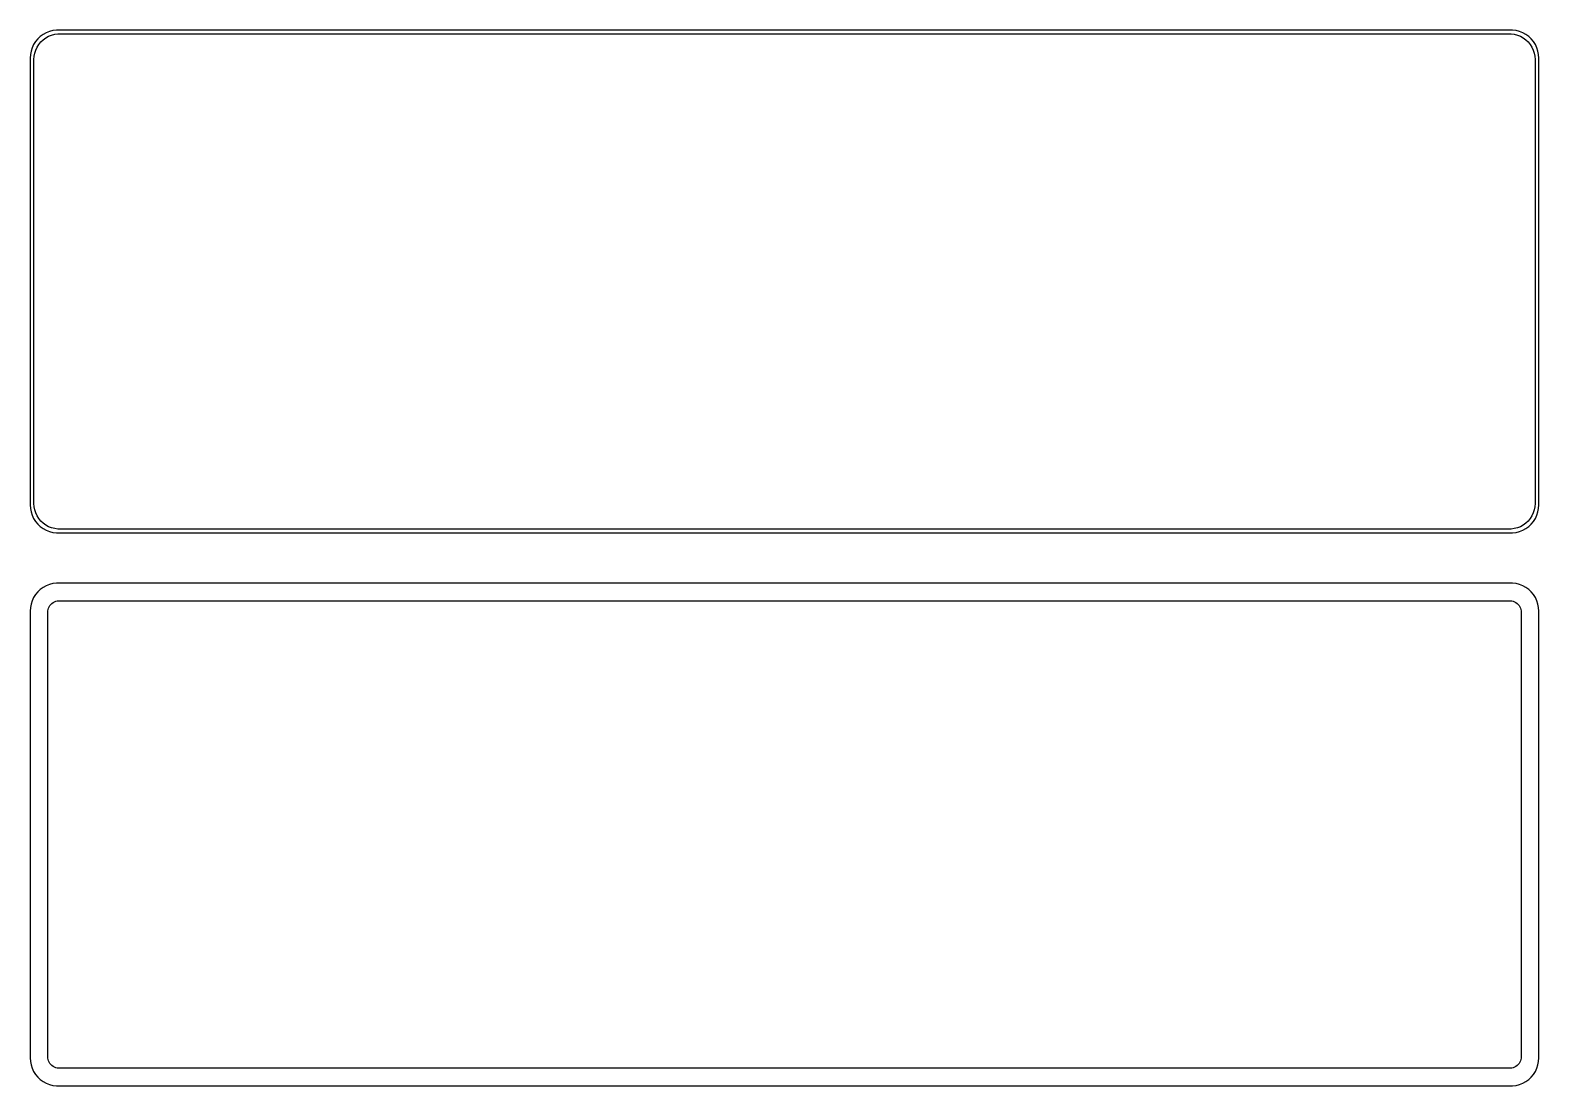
# Model space of a CAD drawing. Header units: metres. Extents: x -135 to 135, y 153 to 342.
import ezdxf

# ---------------------------------------------------------------- set-up
doc = ezdxf.new("R2010")
doc.units = ezdxf.units.M

msp = doc.modelspace()

# ---------------------------------------------------------------- linework, layer by layer
for p, q in [((-133.645, 340.423), (-134.045, 339.939)), ((-133.187, 340.853), (-133.645, 340.423)), ((-132.679, 341.222), (-133.187, 340.853)), ((-133.088, 339.884), (-132.668, 340.278)), ((-132.129, 341.524), (-132.679, 341.222)), ((-132.668, 340.278), (-132.203, 340.616)), ((-132.203, 340.616), (-131.699, 340.893)), ((-131.545, 341.755), (-132.129, 341.524)), ((-131.699, 340.893), (-131.165, 341.104)), ((-130.937, 341.911), (-131.545, 341.755)), ((-131.165, 341.104), (-130.608, 341.247)), ((-130.314, 341.99), (-130.937, 341.911)), ((-130.608, 341.247), (-130.037, 341.319)), ((130.314, 341.99), (-130.314, 341.99)), ((-130.037, 341.319), (130.037, 341.319)), ((130.037, 341.319), (130.608, 341.247)), ((130.937, 341.911), (130.314, 341.99)), ((130.608, 341.247), (131.165, 341.104)), ((131.545, 341.755), (130.937, 341.911)), ((131.165, 341.104), (131.699, 340.893)), ((132.129, 341.524), (131.545, 341.755)), ((131.699, 340.893), (132.203, 340.616)), ((132.679, 341.222), (132.129, 341.524)), ((132.203, 340.616), (132.668, 340.278)), ((132.668, 340.278), (133.088, 339.884)), ((133.187, 340.853), (132.679, 341.222)), ((133.645, 340.423), (133.187, 340.853)), ((134.045, 339.939), (133.645, 340.423)), ((-134.961, 337.627), (-135, 337)), ((-134.843, 338.243), (-134.961, 337.627)), ((-134.649, 338.841), (-134.843, 338.243)), ((-134.382, 339.409), (-134.649, 338.841)), ((-134.045, 339.939), (-134.382, 339.409)), ((-134.292, 337.324), (-134.185, 337.889)), ((-134.185, 337.889), (-134.007, 338.435)), ((-134.007, 338.435), (-133.762, 338.956)), ((-133.762, 338.956), (-133.454, 339.441)), ((-133.454, 339.441), (-133.088, 339.884)), ((133.088, 339.884), (133.454, 339.441)), ((133.454, 339.441), (133.762, 338.956)), ((133.762, 338.956), (134.007, 338.435)), ((134.007, 338.435), (134.185, 337.889)), ((134.382, 339.409), (134.045, 339.939)), ((134.185, 337.889), (134.292, 337.324)), ((134.649, 338.841), (134.382, 339.409)), ((134.843, 338.243), (134.649, 338.841)), ((134.961, 337.627), (134.843, 338.243)), ((135, 337), (134.961, 337.627)), ((-135, 337), (-135, 257)), ((-134.328, 336.75), (-134.292, 337.324)), ((-134.328, 257.25), (-134.328, 336.75)), ((134.292, 337.324), (134.328, 336.75)), ((134.328, 336.75), (134.328, 257.25)), ((135, 257), (135, 337)), ((-135, 257), (-134.961, 256.373)), ((-134.292, 256.676), (-134.328, 257.25)), ((-134.185, 256.111), (-134.292, 256.676)), ((134.292, 256.676), (134.185, 256.111)), ((134.328, 257.25), (134.292, 256.676)), ((134.961, 256.373), (135, 257)), ((-134.961, 256.373), (-134.843, 255.757)), ((-134.843, 255.757), (-134.649, 255.159)), ((-134.649, 255.159), (-134.382, 254.591)), ((-134.382, 254.591), (-134.045, 254.061)), ((-134.007, 255.565), (-134.185, 256.111)), ((-134.045, 254.061), (-133.645, 253.577)), ((-133.762, 255.044), (-134.007, 255.565)), ((-133.454, 254.559), (-133.762, 255.044)), ((-133.088, 254.116), (-133.454, 254.559)), ((-132.668, 253.722), (-133.088, 254.116)), ((133.088, 254.116), (132.668, 253.722)), ((133.454, 254.559), (133.088, 254.116)), ((133.762, 255.044), (133.454, 254.559)), ((133.645, 253.577), (134.045, 254.061)), ((134.007, 255.565), (133.762, 255.044)), ((134.185, 256.111), (134.007, 255.565)), ((134.045, 254.061), (134.382, 254.591)), ((134.382, 254.591), (134.649, 255.159)), ((134.649, 255.159), (134.843, 255.757)), ((134.843, 255.757), (134.961, 256.373)), ((-133.645, 253.577), (-133.187, 253.147)), ((-133.187, 253.147), (-132.679, 252.778)), ((-132.679, 252.778), (-132.129, 252.476)), ((-132.203, 253.384), (-132.668, 253.722)), ((-131.699, 253.107), (-132.203, 253.384)), ((-132.129, 252.476), (-131.545, 252.245)), ((-131.165, 252.896), (-131.699, 253.107)), ((-131.545, 252.245), (-130.937, 252.089)), ((-130.608, 252.753), (-131.165, 252.896)), ((-130.937, 252.089), (-130.314, 252.01)), ((-130.037, 252.681), (-130.608, 252.753)), ((-130.314, 252.01), (130.314, 252.01)), ((130.037, 252.681), (-130.037, 252.681)), ((130.608, 252.753), (130.037, 252.681)), ((130.314, 252.01), (130.937, 252.089)), ((131.165, 252.896), (130.608, 252.753)), ((130.937, 252.089), (131.545, 252.245)), ((131.699, 253.107), (131.165, 252.896)), ((131.545, 252.245), (132.129, 252.476)), ((132.203, 253.384), (131.699, 253.107)), ((132.129, 252.476), (132.679, 252.778)), ((132.668, 253.722), (132.203, 253.384)), ((132.679, 252.778), (133.187, 253.147)), ((133.187, 253.147), (133.645, 253.577)), ((-134.382, 240.409), (-134.649, 239.841)), ((-134.045, 240.939), (-134.382, 240.409)), ((-133.645, 241.423), (-134.045, 240.939)), ((-133.187, 241.853), (-133.645, 241.423)), ((-132.679, 242.222), (-133.187, 241.853)), ((-132.129, 242.524), (-132.679, 242.222)), ((-131.545, 242.755), (-132.129, 242.524)), ((-130.937, 242.911), (-131.545, 242.755)), ((-130.314, 242.99), (-130.937, 242.911)), ((130.314, 242.99), (-130.314, 242.99)), ((130.937, 242.911), (130.314, 242.99)), ((131.545, 242.755), (130.937, 242.911)), ((132.129, 242.524), (131.545, 242.755)), ((132.679, 242.222), (132.129, 242.524)), ((133.187, 241.853), (132.679, 242.222)), ((133.645, 241.423), (133.187, 241.853)), ((134.045, 240.939), (133.645, 241.423)), ((134.382, 240.409), (134.045, 240.939)), ((134.649, 239.841), (134.382, 240.409)), ((-134.961, 238.627), (-135, 238)), ((-135, 238), (-135, 158)), ((-134.843, 239.243), (-134.961, 238.627)), ((-134.649, 239.841), (-134.843, 239.243)), ((-131.86, 237.75), (-131.843, 238.014)), ((-131.86, 158.25), (-131.86, 237.75)), ((-131.843, 238.014), (-131.793, 238.275)), ((-131.793, 238.275), (-131.711, 238.527)), ((-131.711, 238.527), (-131.599, 238.766)), ((-131.599, 238.766), (-131.457, 238.99)), ((-131.457, 238.99), (-131.288, 239.194)), ((-131.288, 239.194), (-131.095, 239.375)), ((-131.095, 239.375), (-130.88, 239.531)), ((-130.88, 239.531), (-130.648, 239.659)), ((-130.648, 239.659), (-130.402, 239.756)), ((-130.402, 239.756), (-130.145, 239.822)), ((-130.145, 239.822), (-129.882, 239.855)), ((-129.882, 239.855), (129.882, 239.855)), ((129.882, 239.855), (130.145, 239.822)), ((130.145, 239.822), (130.402, 239.756)), ((130.402, 239.756), (130.648, 239.659)), ((130.648, 239.659), (130.88, 239.531)), ((130.88, 239.531), (131.095, 239.375)), ((131.095, 239.375), (131.288, 239.194)), ((131.288, 239.194), (131.457, 238.99)), ((131.457, 238.99), (131.599, 238.766)), ((131.599, 238.766), (131.711, 238.527)), ((131.711, 238.527), (131.793, 238.275)), ((131.793, 238.275), (131.843, 238.014)), ((131.843, 238.014), (131.86, 237.75)), ((131.86, 237.75), (131.86, 158.25)), ((134.843, 239.243), (134.649, 239.841)), ((134.961, 238.627), (134.843, 239.243)), ((135, 238), (134.961, 238.627)), ((135, 158), (135, 238)), ((-135, 158), (-134.961, 157.373)), ((-134.961, 157.373), (-134.843, 156.757)), ((-134.843, 156.757), (-134.649, 156.159)), ((-131.843, 157.986), (-131.86, 158.25)), ((-131.793, 157.725), (-131.843, 157.986)), ((-131.711, 157.473), (-131.793, 157.725)), ((-131.599, 157.234), (-131.711, 157.473)), ((-131.457, 157.01), (-131.599, 157.234)), ((-131.288, 156.806), (-131.457, 157.01)), ((-131.095, 156.625), (-131.288, 156.806)), ((-130.88, 156.469), (-131.095, 156.625)), ((131.095, 156.625), (130.88, 156.469)), ((131.288, 156.806), (131.095, 156.625)), ((131.457, 157.01), (131.288, 156.806)), ((131.599, 157.234), (131.457, 157.01)), ((131.711, 157.473), (131.599, 157.234)), ((131.793, 157.725), (131.711, 157.473)), ((131.843, 157.986), (131.793, 157.725)), ((131.86, 158.25), (131.843, 157.986)), ((134.649, 156.159), (134.843, 156.757)), ((134.843, 156.757), (134.961, 157.373)), ((134.961, 157.373), (135, 158)), ((-134.649, 156.159), (-134.382, 155.591)), ((-134.382, 155.591), (-134.045, 155.061)), ((-134.045, 155.061), (-133.645, 154.577)), ((-133.645, 154.577), (-133.187, 154.147)), ((-133.187, 154.147), (-132.679, 153.778)), ((-130.648, 156.341), (-130.88, 156.469)), ((-130.402, 156.244), (-130.648, 156.341)), ((-130.145, 156.178), (-130.402, 156.244)), ((-129.882, 156.145), (-130.145, 156.178)), ((129.882, 156.145), (-129.882, 156.145)), ((130.145, 156.178), (129.882, 156.145)), ((130.402, 156.244), (130.145, 156.178)), ((130.648, 156.341), (130.402, 156.244)), ((130.88, 156.469), (130.648, 156.341)), ((132.679, 153.778), (133.187, 154.147)), ((133.187, 154.147), (133.645, 154.577)), ((133.645, 154.577), (134.045, 155.061)), ((134.045, 155.061), (134.382, 155.591)), ((134.382, 155.591), (134.649, 156.159)), ((-132.679, 153.778), (-132.129, 153.476)), ((-132.129, 153.476), (-131.545, 153.245)), ((-131.545, 153.245), (-130.937, 153.089)), ((-130.937, 153.089), (-130.314, 153.01)), ((-130.314, 153.01), (130.314, 153.01)), ((130.314, 153.01), (130.937, 153.089)), ((130.937, 153.089), (131.545, 153.245)), ((131.545, 153.245), (132.129, 153.476)), ((132.129, 153.476), (132.679, 153.778))]:
    msp.add_line(p, q)

doc.saveas('drawing.dxf')
